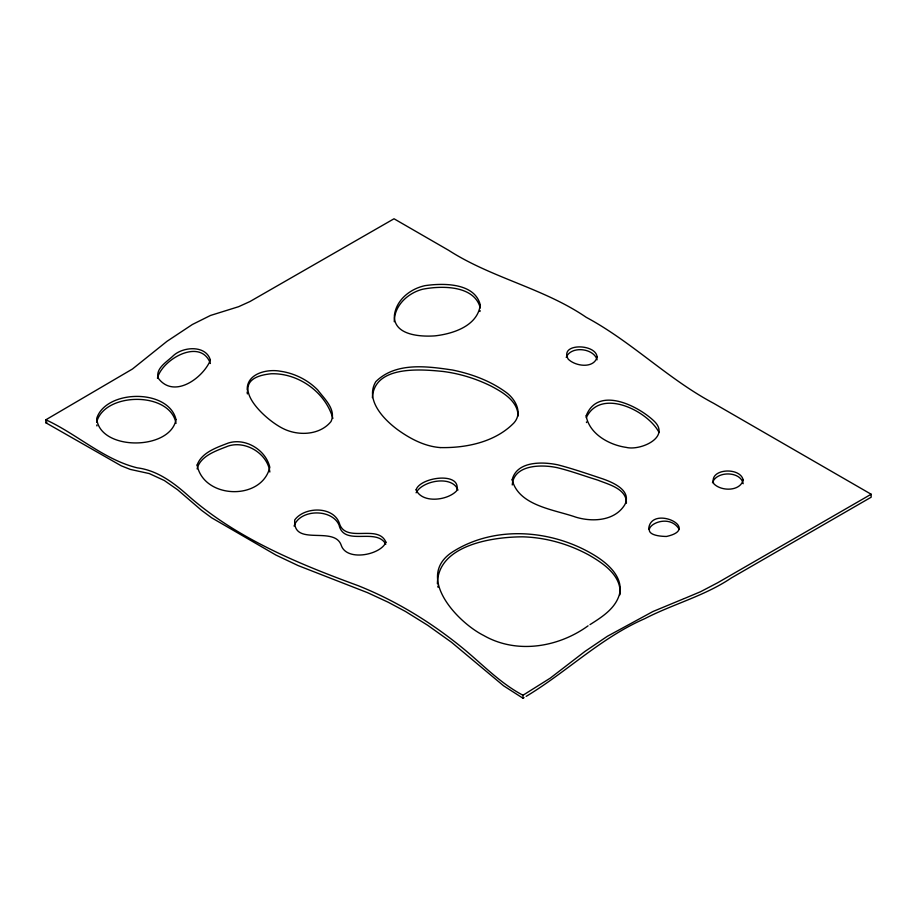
<?xml version="1.0" encoding="UTF-8"?>
<svg xmlns="http://www.w3.org/2000/svg" width="917" height="917" viewBox="0 0 917 917"><rect width="100%" height="100%" fill="white"/><g stroke="black" fill="none" stroke-linecap="round" stroke-linejoin="round"><path stroke-width="1.38" d="M210.394 363.499C200.8 337.318 162.206 359.143 157.426 378.217M294.082 526.094C299.687 509.107 331.748 508.362 339.049 525.04C344.013 546.99 376.451 527 385.782 544.262M176.007 423.39C170.264 391.02 104.125 392.075 96.64 422.313M269.839 472.026C267.707 453.72 245.848 440.366 228.31 446.017C216.767 450.625 200.307 455.634 197.121 468.908M518.094 415.986C517.876 400.912 502.722 392.258 491.031 386.068C476.061 378.652 459.898 373.643 443.324 371.5C420.181 369.104 374.285 365.402 372.382 397.646M566.236 357.424C570.718 345.629 593.677 347.979 597.093 359.796M247.223 389.989C246.467 373.528 267.179 368.794 280.075 371.19C294.219 373.127 307.653 379.787 317.672 389.92C324.331 398.78 336.585 409.612 331.014 421.533C319.804 435.357 298.036 436.194 282.952 428.491C261.975 418.026 222.648 378.675 271.123 373.769C298.392 372.875 325.512 392.224 332.871 418.404M743.16 483.729C740.798 470.925 716.315 470.788 712.475 482.766M626.391 503.25C626.873 488.635 608.384 484.44 597.62 480.05C584.267 475.969 571.131 471.063 557.559 467.75C542.165 464.3 513.738 464.266 512.259 484.955M619.961 594.789C621.955 575.635 603.099 563.176 588.622 554.865C568.448 543.941 545.764 537.465 522.782 536.835C493.22 536.858 437.547 544.744 437.409 583.865M416.1 492.796C422.244 480.508 452.62 474.96 457.95 490.125M479.935 311.516L480.107 310.588M586.284 417.693C600.612 387.283 647.998 410.885 659.082 432.515M648.663 529.212C650.474 503.972 702.571 528.605 666.418 536.468C627.113 535.654 666.006 507.984 679.061 529.098M589.986 624.637C601.575 617.267 614.677 609.117 619.158 595.328C624.431 577.595 607.742 563.359 594.285 555.175C552.859 530.003 496.705 524.982 454.396 550.773C413.246 575.051 456.861 622.024 483.695 635.481C516.58 654.337 558.224 647.448 588.072 625.83M526.175 696.358C566.752 671.955 600.899 637.728 644.846 618.631C673.17 603.982 704.611 595.993 731.296 577.974L871.15 497.22L871.15 494.24L713.632 403.297C668.138 379.18 631.698 341.709 586.272 317.339C543.643 288.19 491.913 278.126 448.677 250.33L394.023 218.773L249.917 301.555L238.592 306.702L210.497 315.459L192.341 324.515L167.009 341.296L132.472 369.001L45.85 419.791L45.85 422.771L121.216 465.802L130.26 469.401L149.288 473.573L164.338 480.519L177.611 489.758L201.545 510.333L211.667 517.807L276.017 555.106L298.128 565.583L367.614 592.691L388.143 602.205L405.543 611.501L427.666 625.256L451.439 642.221L503.605 685.813L522.977 698.227L524.043 697.608M522.977 698.227L522.977 695.246L550.189 678.179L584.92 651.46L607.363 636.283L652.915 611.536L683.222 598.973M45.85 422.771L46.927 422.152M871.15 494.24L717.747 582.719L700.531 591.729L684.025 598.663M440.217 447.576C466.168 448.149 495.249 442.12 513.967 422.886C523.343 412.421 514.907 398.173 505.072 391.628C489.575 380.532 471.223 373.861 452.654 370.044C427.311 366.273 395.685 361.837 375.798 381.678C364.691 400.087 384.097 419.848 398.253 430.153C410.621 438.956 424.686 446.338 440.08 447.565M45.85 419.791C76.925 434.039 103.678 459.612 137.309 467.853C157.105 470.306 173.703 482.72 188.157 495.638C236.689 538.439 298.094 563.634 358.123 585.665C395.376 600.532 429.947 621.577 461.079 646.794C481.459 663.243 499.536 682.901 522.977 695.246M586.433 421.946L586.582 422.565M437.799 586.123L438.051 587.258M96.778 425.029L96.95 425.935M247.384 393.92L247.131 391.995M394.276 321.729C394.092 305.625 407.95 292.959 422.714 289.222C441.329 285.588 474.307 285.084 480.279 307.929M480.279 304.948C477.608 325.925 453.181 333.799 434.99 335.863C420.571 336.906 393.404 335.381 394.402 315.322C396.362 299.721 410.38 288.786 424.984 285.657C443.094 282.986 474.8 282.688 480.279 304.948M512.156 479.763C518.598 505.863 554.2 509.531 575.91 517.177C592.634 522.231 615.055 521.028 624.936 504.476C631.744 490.469 613.313 482.64 602.996 478.949C588.061 473.997 573.148 468.816 557.903 464.85C542.589 461.595 516.844 460.919 512.156 479.763M743.194 480.107C739.927 491.718 720.808 491.352 713.678 483.591C708.715 468.461 740.5 466.581 743.194 480.107M176.03 419.585C170.172 450.82 99.54 451.026 96.709 418.427C105.868 389.404 168.59 388.338 176.03 419.585M597.105 357.126C593.815 368.932 575.303 366.341 568.185 359.109C558.992 342.935 596.245 343.405 597.105 357.126M385.931 542.256C380.738 554.934 346.947 561.697 341.319 545.535C334.648 524.971 292.58 547.46 294.747 519.928C304.41 506.62 333.031 505.886 339.279 522.999C345.216 544.045 378.171 523.401 385.931 542.256M586.146 415.917C589.39 434.028 609.22 444.974 626.185 447.381C640.536 451.049 672.184 436.859 653.11 420.192C636.662 405.096 597.563 386.046 586.146 415.894M210.394 360.209C203.058 377.987 174.001 399.308 158.24 378.171C155.225 368.336 167.112 361.757 173.107 355.876C183.01 346.408 206.233 344.907 210.394 360.209M197.121 465.057C203.654 499.215 261.815 501.003 269.816 467.292C265.873 449.983 245.538 437.524 228.31 443.037C216.767 447.496 201.488 452.517 197.121 465.057M416.1 489.816C422.049 503.582 447.381 500.659 456.609 490.87C462.432 471.246 420.101 476.943 416.1 489.816"/></g></svg>
